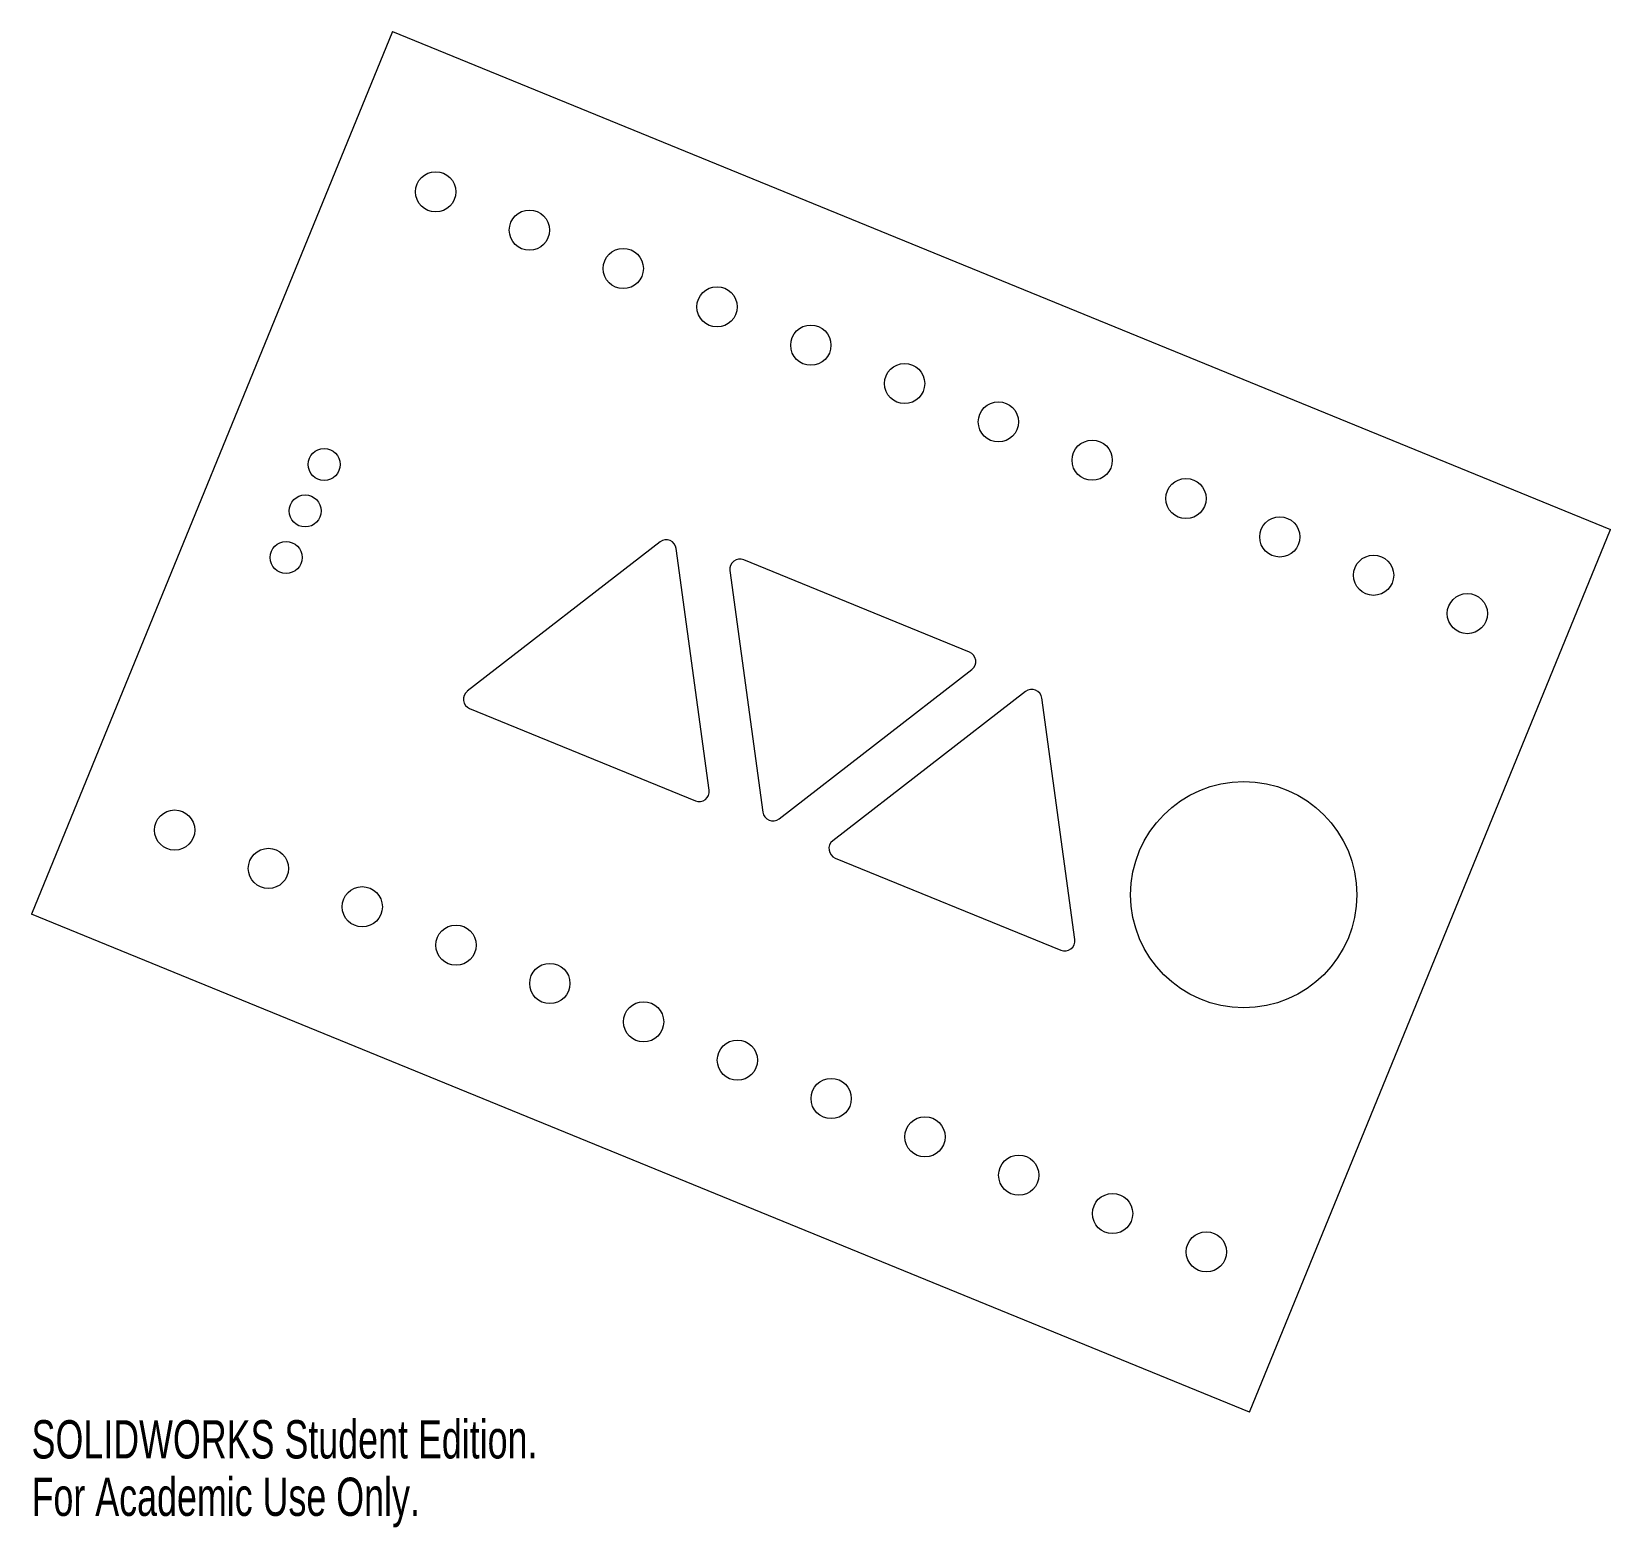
# Model space of a CAD drawing. Header units: inches. Extents: x 11.32 to 19.17, y -0.15 to 7.29.
import ezdxf

# ---------------------------------------------------------------- set-up
doc = ezdxf.new("R2010")
doc.units = ezdxf.units.IN
doc.header["$MEASUREMENT"] = 0
doc.styles.add('SLDTEXTSTYLE0', font='TXT', dxfattribs={"width": 0.7})

msp = doc.modelspace()

# ---------------------------------------------------------------- linework, layer by layer
at = {"color": 7, "linetype": 'Continuous', "lineweight": 15}
for p, q in [((13.1184, 7.2911), (11.3242, 2.9028)), ((13.1184, 7.2911), (19.1727, 4.8157)), ((17.3785, 0.4274), (19.1727, 4.8157)), ((14.4487, 4.7534), (13.4902, 4.011)), ((14.6926, 3.5193), (14.5288, 4.7207)), ((15.9868, 4.2056), (14.8645, 4.6644)), ((14.796, 4.6114), (14.9598, 3.4101)), ((15.04, 3.3773), (15.9985, 4.1198)), ((16.2657, 4.0105), (15.3072, 3.2681)), ((13.5019, 3.9251), (14.6241, 3.4663)), ((16.5096, 2.7764), (16.3458, 3.9778)), ((15.3189, 3.1822), (16.4411, 2.7234)), ((17.3785, 0.4274), (11.3242, 2.9028))]:
    msp.add_line(p, q, dxfattribs=at)
for centre, radius in [((13.3329, 6.4944), 0.1), ((13.7991, 6.3038), 0.1), ((14.2654, 6.1131), 0.1), ((14.7316, 5.9225), 0.1), ((15.1978, 5.7319), 0.1), ((15.6641, 5.5412), 0.1), ((16.1303, 5.3506), 0.1), ((16.5966, 5.16), 0.1), ((12.7787, 5.1391), 0.0795), ((17.0628, 4.9694), 0.1), ((12.6841, 4.9077), 0.0795), ((17.5291, 4.7787), 0.1), ((12.5895, 4.6763), 0.0795), ((17.9953, 4.5881), 0.1), ((18.4615, 4.3975), 0.1), ((17.35, 3), 0.5625), ((12.0354, 3.321), 0.1), ((12.5016, 3.1304), 0.1), ((12.9679, 2.9398), 0.1), ((13.4341, 2.7491), 0.1), ((13.9004, 2.5585), 0.1), ((14.3666, 2.3679), 0.1), ((14.8329, 2.1772), 0.1), ((15.2991, 1.9866), 0.1), ((15.7653, 1.796), 0.1), ((16.2316, 1.6053), 0.1), ((16.6978, 1.4147), 0.1), ((17.1641, 1.2241), 0.1)]:
    msp.add_circle(centre, radius, dxfattribs=at)
for centre, start, end in [((14.4793, 4.7139), 7.76212, 127.76212), ((14.8456, 4.6182), 67.76212, 187.76212), ((15.9678, 4.1593), 307.76212, 67.76212), ((13.5208, 3.9714), 127.76212, 247.76212), ((16.2963, 3.971), 7.76212, 127.76212), ((14.6431, 3.5126), 247.76212, 7.76212), ((15.0093, 3.4168), 187.76212, 307.76212), ((15.3378, 3.2285), 127.76212, 247.76212), ((16.46, 2.7697), 247.76212, 7.76212)]:
    msp.add_arc(centre, 0.05, start, end, dxfattribs=at)

# ---------------------------------------------------------------- texts
at = {"color": 7, "linetype": 'Continuous', "char_height": 0.1903, "attachment_point": 1, "style": 'SLDTEXTSTYLE0'}
for s, insert in [('SOLIDWORKS Student Edition.', (11.3242, 0.3873)), ('For Academic Use Only.', (11.3242, 0.1018))]:
    msp.add_mtext(s, dxfattribs=dict(at, insert=insert))

doc.saveas('drawing.dxf')
